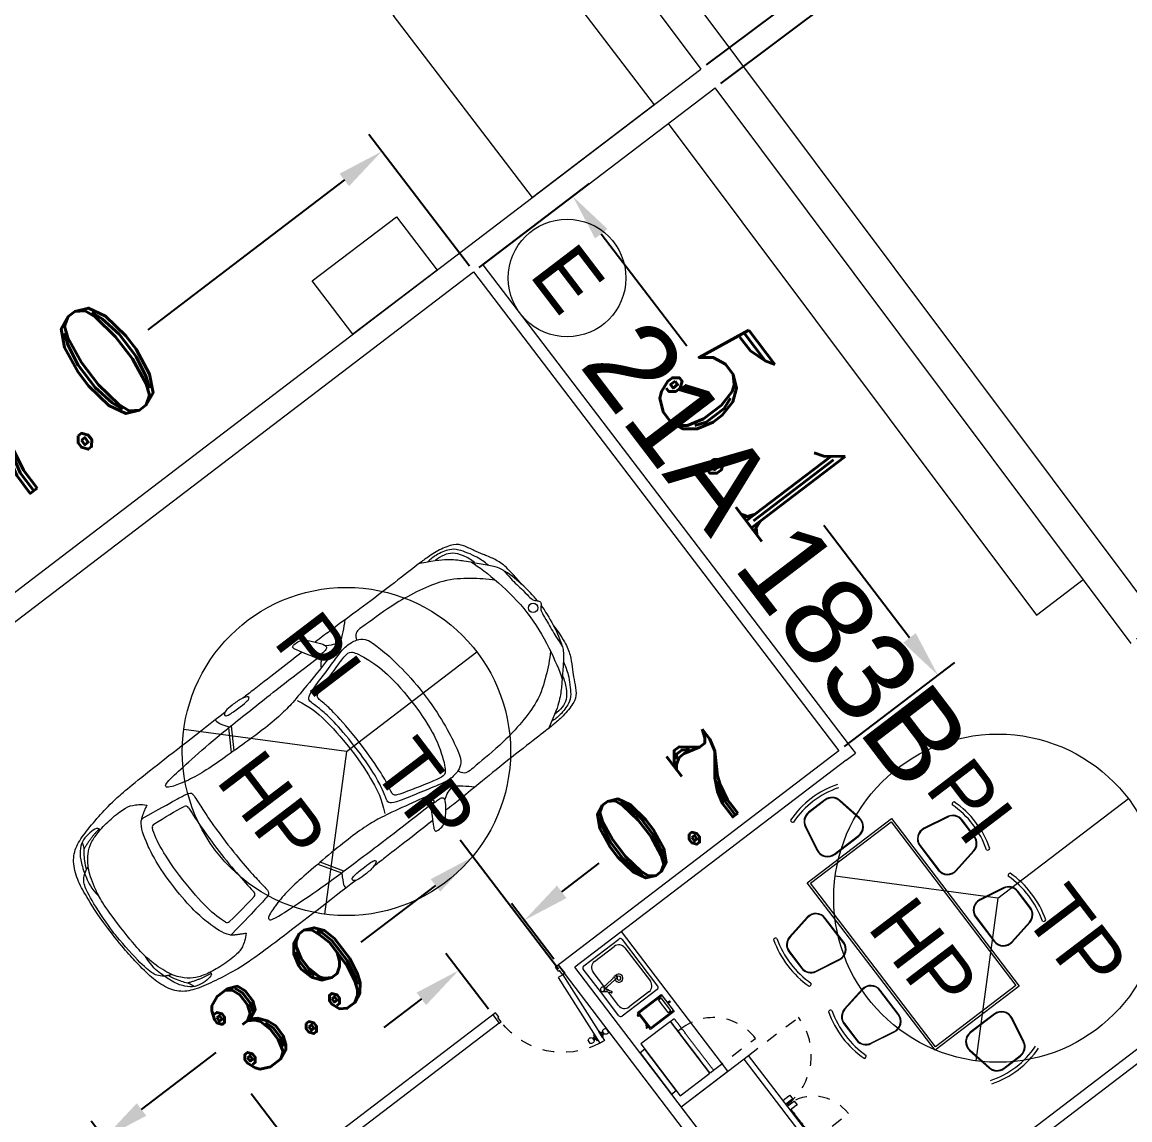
# Model space of a CAD drawing. Header units: metres. Extents: x 1384 to 1901, y 1501 to 2216.
# Drawn here: x 1463.06 to 1472.47, y 2132.28 to 2141.61 of the extents above; entities that cross this region are included whole.
import ezdxf

# ---------------------------------------------------------------- set-up
doc = ezdxf.new("R2010")
doc.units = ezdxf.units.M
doc.header["$LTSCALE"] = 0.05
doc.header["$PDMODE"] = 3
for name, pattern in [('ACAD_ISO03W100', [30, 12, -18]), ('CONTINUA', [0]), ('DASHED2', [0.375, 0.25, -0.125])]:
    doc.linetypes.add(name, pattern=pattern)
for name, color, linetype, lineweight in [('Circulo', 250, 'Continuous', 15), ('Cotas Nave 2', 250, 'CONTINUA', 15), ('Desmontadora', 191, 'CONTINUA', 15), ('Equilibrador', 161, 'CONTINUA', 15), ('Extintores', 1, 'CONTINUA', 15), ('mobiliario', 253, 'CONTINUA', 15), ('Nave', 5, 'Continuous', 15), ('Pared Fuego', 81, 'CONTINUA', 15), ('Pared Nave', 5, 'CONTINUA', 15), ('Puertas', 4, 'CONTINUA', 15), ('Tabiques', 241, 'CONTINUA', 15), ('TextoDCE', 250, 'Continuous', 15)]:
    doc.layers.add(name, color=color, linetype=linetype, lineweight=lineweight)
doc.layers.add('CochesN', color=7, linetype='CONTINUA', lineweight=15, true_color=0xc3ddd0)
doc.styles.add('ROMANT', font='ROMANT', dxfattribs={"width": 0.85})
doc.styles.get("Standard").update_dxf_attribs({"font": 'arial.ttf'})
doc.dimstyles.new('1-50-GENERAL', dxfattribs={"dimtxt": 0.38, "dimasz": 0.4, "dimexe": 0.18, "dimexo": 0.06, "dimgap": 0.09, "dimtad": 0, "dimdec": 1, "dimzin": 0, "dimdsep": 46, "dimtxsty": 'ROMANT', "dimcen": 0.09, "dimadec": 0, "dimazin": 0, "dimtfac": 1, "dimtdec": 1, "dimtix": 1, "dimtofl": 0, "dimtmove": 0, "dimatfit": 3, "dimfxl": 0, "dimtolj": 1, "dimtzin": 0, "dimarcsym": 0})

# ---------------------------------------------------------------- blocks, each defined once
blk = doc.blocks.new('vh10-3')
for points in [[(6.531, 5.087), (6.6436, 5.2699)], [(6.669, 5.2704), (6.5555, 5.086)], [(6.531, 3.8794), (6.6436, 3.6965)], [(6.669, 3.696), (6.5555, 3.8805)]]:
    blk.add_lwpolyline(points)
blk.add_circle((9.3302, 4.4832), 0.0405)
for centre, radius, start, end in [((5.5785, 5.0899), 0.02, 81.30787, 140.37829), ((5.6281, 4.9825), 0.0289, 84.00788, 156.31137), ((5.9233, 4.9428), 0.0289, 353.27075, 80.11591), ((5.9233, 4.0237), 0.0289, 279.88409, 6.72925), ((5.6281, 3.9839), 0.0289, 203.68863, 275.99212), ((5.5785, 3.8765), 0.02, 219.62171, 278.69213)]:
    blk.add_arc(centre, radius, start, end)
for points, degree in [([(6.9362, 5.378), (6.9441, 5.3712), (6.9352, 5.3619), (6.9191, 5.3527), (6.8374, 5.3489), (6.7051, 5.3547), (6.6812, 5.3646), (6.6798, 5.3814), (6.7021, 5.4022), (6.7804, 5.4063), (6.8877, 5.4022), (6.9283, 5.3847), (6.9362, 5.378)], 3), ([(7.5912, 5.2993), (7.5984, 5.2902), (7.6108, 5.2847), (7.6642, 5.2827), (7.7028, 5.284), (7.7311, 5.2975), (7.7279, 5.331), (7.6591, 5.4204), (7.6083, 5.4706), (7.5626, 5.4911), (7.5056, 5.4877), (7.4974, 5.4816), (7.496, 5.4638), (7.5138, 5.4323), (7.5678, 5.3394), (7.5841, 5.3085), (7.5912, 5.2993)], 3), ([(6.6484, 5.27), (6.5917, 5.3577), (6.5847, 5.3763), (6.5992, 5.3957)], 3), ([(7.8381, 5.262), (7.8969, 5.2921), (7.9458, 5.339), (7.9978, 5.39)], 3), ([(8.7993, 5.3808), (8.9301, 5.3116), (9.0251, 5.2513), (9.1192, 5.1546), (9.1533, 5.1167), (9.266, 4.993), (9.3129, 4.9284), (9.3294, 4.8938), (9.3298, 4.8115), (9.3543, 4.641), (9.3631, 4.5621), (9.3728, 4.5287), (9.3969, 4.511), (9.4091, 4.4946), (9.4095, 4.4832)], 3), ([(4.8638, 4.4832), (4.8638, 4.7345), (4.8912, 4.8786), (4.9465, 5.0558), (5.0304, 5.1626), (5.1064, 5.2168), (5.2054, 5.2481), (5.343, 5.2726), (5.516, 5.2731), (5.5806, 5.2564), (5.6462, 5.2147), (5.6837, 5.1762)], 3), ([(5.2337, 5.2518), (5.2409, 5.2738), (5.2126, 5.2893), (5.1322, 5.2893), (5.0531, 5.2732), (4.9888, 5.2205), (4.9354, 5.1368), (4.8903, 4.9992), (4.8691, 4.9123), (4.8803, 4.8081)], 3), ([(5.0501, 5.2644), (5.0416, 5.2244), (5.0027, 5.1861), (4.9576, 5.1099), (4.9326, 5.0543)], 3), ([(5.2354, 5.2653), (5.1301, 5.2514), (5.024, 5.207)], 2), ([(7.6457, 5.2836), (7.6499, 5.2646), (7.6324, 5.2471), (7.6109, 5.23), (7.5911, 5.2085), (7.5806, 5.1897)], 3), ([(5.6837, 5.1762), (5.5978, 5.1314), (5.5714, 5.1086)], 2), ([(7.3966, 4.4832), (7.3966, 4.7164), (7.3567, 4.9452), (7.3277, 5.0154), (7.3301, 5.0529), (7.3918, 5.0832), (7.6169, 5.1437), (7.7707, 5.1873), (7.8639, 5.2115), (7.9752, 5.1945), (8.0297, 5.1582), (8.0733, 5.0832), (8.1398, 4.7164), (8.1398, 4.4832)], 3), ([(7.4489, 4.4832), (7.4489, 4.6269), (7.4348, 4.8289), (7.4142, 4.944), (7.402, 4.9878), (7.4039, 5.0225), (7.4316, 5.0354), (7.4991, 5.0605), (7.6859, 5.1134), (7.8154, 5.1509), (7.8687, 5.1509), (7.9244, 5.0626), (8.0176, 4.7854), (8.0176, 4.4832)], 3), ([(4.7895, 4.4832), (4.7895, 4.5279), (4.8016, 4.7897), (4.8368, 4.9645), (4.8613, 5.0042), (4.904, 5.0388)], 3), ([(4.904, 5.0388), (4.9364, 5.0583), (4.9629, 5.0663)], 2), ([(7.2481, 5.0963), (7.3079, 4.9754), (7.333, 4.8326), (7.3542, 4.6293), (7.3542, 4.4832)], 3), ([(9.1532, 5.117), (9.2026, 4.977), (9.2638, 4.7185), (9.2638, 4.4832)], 3), ([(5.5353, 4.4832), (5.5353, 4.7322), (5.5593, 4.8975), (5.6017, 4.9941)], 3), ([(5.6311, 5.0112), (5.7445, 4.9993), (5.8435, 4.986), (5.9282, 4.9712)], 3), ([(5.9519, 4.9394), (5.9429, 4.8627), (5.9285, 4.657), (5.9285, 4.4832)], 3), ([(9.398, 4.5077), (9.3926, 4.623), (9.3689, 4.7893), (9.3246, 4.8971)], 3), ([(4.904, 3.9277), (4.8613, 3.9623), (4.8368, 4.0019), (4.8016, 4.1767), (4.7895, 4.4386), (4.7895, 4.4832)], 3), ([(5.6837, 3.7903), (5.6462, 3.7517), (5.5806, 3.71), (5.516, 3.6934), (5.343, 3.6939), (5.2054, 3.7184), (5.1064, 3.7496), (5.0304, 3.8038), (4.9465, 3.9106), (4.8912, 4.0878), (4.8638, 4.2319), (4.8638, 4.4832)], 3), ([(5.6017, 3.9723), (5.5593, 4.0689), (5.5353, 4.2342), (5.5353, 4.4832)], 3), ([(5.9285, 4.4832), (5.9285, 4.3095), (5.9429, 4.1038), (5.9519, 4.027)], 3), ([(7.3542, 4.4832), (7.3542, 4.3371), (7.333, 4.1338), (7.3079, 3.991), (7.2481, 3.8701)], 3), ([(8.1398, 4.4832), (8.1398, 4.25), (8.0733, 3.8833), (8.0297, 3.8082), (7.9752, 3.7719), (7.8639, 3.755), (7.7707, 3.7792), (7.6169, 3.8228), (7.3918, 3.8833), (7.3301, 3.9135), (7.3277, 3.9511), (7.3567, 4.0213), (7.3966, 4.25), (7.3966, 4.4832)], 3), ([(8.0176, 4.4832), (8.0176, 4.181), (7.9244, 3.9039), (7.8687, 3.8155), (7.8154, 3.8155), (7.6859, 3.853), (7.4991, 3.906), (7.4316, 3.9311), (7.4039, 3.9439), (7.402, 3.9787), (7.4142, 4.0224), (7.4348, 4.1375), (7.4489, 4.3395), (7.4489, 4.4832)], 3), ([(9.4095, 4.4832), (9.4091, 4.4719), (9.3969, 4.4554), (9.3728, 4.4377), (9.3631, 4.4044), (9.3543, 4.3254), (9.3298, 4.1549), (9.3294, 4.0726), (9.3129, 4.038), (9.266, 3.9735), (9.1533, 3.8497), (9.1192, 3.8118), (9.0251, 3.7152), (8.9301, 3.6548), (8.7993, 3.5856)], 3), ([(9.2638, 4.4832), (9.2638, 4.248), (9.2026, 3.9895), (9.1532, 3.8494)], 3), ([(9.398, 4.4587), (9.3926, 4.3434), (9.3689, 4.1772), (9.3246, 4.0693)], 3), ([(5.2337, 3.7146), (5.2409, 3.6926), (5.2126, 3.6772), (5.1322, 3.6772), (5.0531, 3.6932), (4.9888, 3.746), (4.9354, 3.8296), (4.8903, 3.9673), (4.8691, 4.0541), (4.8803, 4.1583)], 3), ([(5.9282, 3.9952), (5.8435, 3.9805), (5.7445, 3.9671), (5.6311, 3.9552)], 3), ([(4.9629, 3.9002), (4.9364, 3.9082), (4.904, 3.9277)], 2), ([(5.0501, 3.7021), (5.0416, 3.742), (5.0027, 3.7803), (4.9576, 3.8566), (4.9326, 3.9121)], 3), ([(5.5714, 3.8578), (5.5978, 3.8351), (5.6837, 3.7903)], 2), ([(5.2354, 3.7012), (5.1301, 3.715), (5.024, 3.7595)], 2), ([(7.6457, 3.6829), (7.6499, 3.7019), (7.6324, 3.7193), (7.6109, 3.7364), (7.5911, 3.7579), (7.5806, 3.7767)], 3), ([(7.8381, 3.7044), (7.8969, 3.6744), (7.9458, 3.6274), (7.9978, 3.5764)], 3), ([(6.6484, 3.6964), (6.5917, 3.6088), (6.5847, 3.5901), (6.5992, 3.5707)], 3), ([(6.9362, 3.5885), (6.9441, 3.5952), (6.9352, 3.6046), (6.9191, 3.6138), (6.8374, 3.6175), (6.7051, 3.6117), (6.6812, 3.6018), (6.6798, 3.5851), (6.7021, 3.5642), (6.7804, 3.5601), (6.8877, 3.5642), (6.9283, 3.5818), (6.9362, 3.5885)], 3), ([(7.5912, 3.6671), (7.5984, 3.6762), (7.6108, 3.6818), (7.6642, 3.6837), (7.7028, 3.6824), (7.7311, 3.6689), (7.7279, 3.6355), (7.6591, 3.5461), (7.6083, 3.4959), (7.5626, 3.4753), (7.5056, 3.4787), (7.4974, 3.4849), (7.496, 3.5027), (7.5138, 3.5341), (7.5678, 3.6271), (7.5841, 3.658), (7.5912, 3.6671)], 3)]:
    blk.add_open_spline(points, degree=degree)
for points, knots in [([(4.7724, 4.4832), (4.7724, 4.6656), (4.7956, 4.8702), (4.8136, 5.0149), (4.8747, 5.1725), (4.9705, 5.2651), (5.1114, 5.3121), (5.2999, 5.3533), (5.4774, 5.3822), (5.7239, 5.3945), (6.4165, 5.3956), (6.7001, 5.3957)], [18.735534, 18.735534, 18.735534, 18.735534, 19.587149, 20.438764, 21.290379, 22.141994, 22.99361, 23.845225, 24.69684, 25.548455, 26.165326, 26.165326, 26.165326, 26.165326]), ([(7.7267, 5.3192), (7.765, 5.2905), (7.8072, 5.2795), (7.8461, 5.2648), (7.8321, 5.2572), (7.757, 5.2348), (7.5342, 5.177), (7.2501, 5.1124), (7.1244, 5.0888), (6.9511, 5.076), (6.7247, 5.0785), (6.441, 5.0908), (6.2422, 5.1011), (6.0692, 5.13), (5.9367, 5.1725), (5.9051, 5.1943), (5.9122, 5.2162), (5.9624, 5.2297), (6.1779, 5.249), (6.4989, 5.2689), (6.9167, 5.274), (7.2668, 5.2785), (7.6468, 5.2739)], [0, 0, 0, 0, 0.640801, 1.281602, 1.922403, 2.563203, 3.204004, 3.844805, 4.485606, 5.126407, 5.767208, 6.408009, 7.04881, 7.68961, 8.330411, 8.971212, 9.612013, 10.252814, 10.893615, 11.534416, 12.175216, 12.797218, 12.797218, 12.797218, 12.797218]), ([(7.5353, 5.3953), (7.3898, 5.3957), (7.1815, 5.3957), (6.9347, 5.3957), (6.8932, 5.3957)], [10.6007845, 10.6007845, 10.6007845, 10.6007845, 11.0709972, 11.163998, 11.163998, 11.163998, 11.163998]), ([(9.3759, 4.7053), (9.3723, 4.8146), (9.3609, 4.9252), (9.3242, 5.021), (9.2693, 5.1105), (9.2326, 5.1767), (9.1874, 5.2734), (9.1355, 5.3308), (9.0022, 5.3704), (8.8646, 5.3797), (8.7993, 5.3808), (8.5451, 5.3808), (8.1678, 5.3818), (7.9893, 5.3923), (7.7355, 5.3944), (7.6779, 5.3948)], [0, 0, 0, 0, 0.851615, 1.70323, 2.554846, 3.406461, 4.258076, 5.109691, 5.961306, 6.812921, 7.664537, 8.516152, 9.367767, 10.219382, 10.435603, 10.435603, 10.435603, 10.435603]), ([(9.2508, 5.0078), (9.2424, 5.0466), (9.2225, 5.12), (9.1353, 5.269), (9.0747, 5.32), (8.9518, 5.3529), (8.8914, 5.3512), (8.8606, 5.3479)], [0, 0, 0, 0, 0.624807, 1.361869, 1.875216, 2.502924, 3.054732, 3.054732, 3.054732, 3.054732]), ([(9.1714, 5.0969), (9.1642, 5.1333), (9.1374, 5.2021), (9.077, 5.2803), (9.0062, 5.3104), (8.9475, 5.3175), (8.9187, 5.3153)], [0, 0, 0, 0, 0.604327, 1.163219, 1.657111, 2.190481, 2.190481, 2.190481, 2.190481]), ([(9.2202, 4.8696), (9.1707, 4.9204), (9.0571, 5.0148), (8.8638, 5.1597), (8.4325, 5.2447), (8.1372, 5.2452), (7.9954, 5.2586), (7.9736, 5.2098), (7.9662, 5.1911)], [0, 0, 0, 0, 0.835236, 1.721034, 2.921428, 3.928485, 4.555062, 4.999927, 4.999927, 4.999927, 4.999927]), ([(5.4363, 4.4832), (5.4363, 4.7094), (5.4801, 4.922), (5.5212, 5.0521), (5.5631, 5.1027)], [5.556552, 5.556552, 5.556552, 5.556552, 6.635134, 7.654502, 7.654502, 7.654502, 7.654502]), ([(5.5815, 5.1097), (5.9053, 5.0602), (6.0315, 5.0426), (6.0549, 5.0192), (6.049, 4.9525), (6.0236, 4.6976), (6.0236, 4.4832)], [-3.392634, -3.392634, -3.392634, -3.392634, -2.551704, -1.701416, -0.851128, -0.000839, -0.000839, -0.000839, -0.000839]), ([(6.7001, 3.5708), (6.4165, 3.5709), (5.7239, 3.572), (5.4774, 3.5842), (5.2999, 3.6132), (5.1114, 3.6543), (4.9705, 3.7013), (4.8747, 3.7939), (4.8136, 3.9515), (4.7956, 4.0963), (4.7724, 4.3008), (4.7724, 4.4832)], [11.305741, 11.305741, 11.305741, 11.305741, 11.922612, 12.774228, 13.625843, 14.477458, 15.329073, 16.180688, 17.032304, 17.883919, 18.735534, 18.735534, 18.735534, 18.735534]), ([(5.5631, 3.8638), (5.5212, 3.9143), (5.4801, 4.0444), (5.4363, 4.2571), (5.4363, 4.4832)], [3.458602, 3.458602, 3.458602, 3.458602, 4.477971, 5.556552, 5.556552, 5.556552, 5.556552]), ([(6.0236, 4.4832), (6.0236, 4.2688), (6.049, 4.0139), (6.0549, 3.9473), (6.0315, 3.9238), (5.9053, 3.9063), (5.5815, 3.8568)], [-0.000839, -0.000839, -0.000839, -0.000839, 0.849449, 1.699737, 2.550025, 3.390956, 3.390956, 3.390956, 3.390956]), ([(9.3759, 4.2611), (9.3723, 4.1518), (9.3609, 4.0413), (9.3242, 3.9455), (9.2693, 3.856), (9.2326, 3.7897), (9.1874, 3.6931), (9.1355, 3.6357), (9.0022, 3.596), (8.8646, 3.5867), (8.7993, 3.5856), (8.5451, 3.5856), (8.1678, 3.5846), (7.9893, 3.5742), (7.7355, 3.572), (7.6779, 3.5717)], [0, 0, 0, 0, 0.851615, 1.70323, 2.554846, 3.406461, 4.258076, 5.109691, 5.961306, 6.812921, 7.664537, 8.516152, 9.367767, 10.219382, 10.435603, 10.435603, 10.435603, 10.435603]), ([(9.2202, 4.0968), (9.1707, 4.0461), (9.0571, 3.9516), (8.8638, 3.8068), (8.4325, 3.7217), (8.1372, 3.7213), (7.9954, 3.7078), (7.9736, 3.7566), (7.9662, 3.7753)], [0, 0, 0, 0, 0.835236, 1.721034, 2.921428, 3.928485, 4.555062, 4.999927, 4.999927, 4.999927, 4.999927]), ([(7.7267, 3.6472), (7.765, 3.6759), (7.8072, 3.6869), (7.8461, 3.7017), (7.8321, 3.7093), (7.757, 3.7317), (7.5342, 3.7895), (7.2501, 3.854), (7.1244, 3.8777), (6.9511, 3.8905), (6.7247, 3.8879), (6.441, 3.8757), (6.2422, 3.8654), (6.0692, 3.8364), (5.9367, 3.794), (5.9051, 3.7721), (5.9122, 3.7503), (5.9624, 3.7367), (6.1779, 3.7174), (6.4989, 3.6975), (6.9167, 3.6924), (7.2668, 3.688), (7.6468, 3.6926)], [0, 0, 0, 0, 0.640801, 1.281602, 1.922403, 2.563203, 3.204004, 3.844805, 4.485606, 5.126407, 5.767208, 6.408009, 7.04881, 7.68961, 8.330411, 8.971212, 9.612013, 10.252814, 10.893615, 11.534416, 12.175216, 12.797218, 12.797218, 12.797218, 12.797218]), ([(9.2508, 3.9586), (9.2424, 3.9199), (9.2225, 3.8464), (9.1353, 3.6974), (9.0747, 3.6464), (8.9518, 3.6135), (8.8914, 3.6152), (8.8606, 3.6185)], [0, 0, 0, 0, 0.624807, 1.361869, 1.875216, 2.502924, 3.054732, 3.054732, 3.054732, 3.054732]), ([(9.1714, 3.8696), (9.1642, 3.8332), (9.1374, 3.7644), (9.077, 3.6861), (9.0062, 3.6561), (8.9475, 3.649), (8.9187, 3.6511)], [0, 0, 0, 0, 0.604327, 1.163219, 1.657111, 2.190481, 2.190481, 2.190481, 2.190481]), ([(7.5353, 3.5711), (7.3898, 3.5707), (7.1815, 3.5707), (6.9347, 3.5707), (6.8932, 3.5707)], [10.6007845, 10.6007845, 10.6007845, 10.6007845, 11.0709972, 11.163998, 11.163998, 11.163998, 11.163998])]:
    blk.add_open_spline(points, degree=3, knots=knots)
blk = doc.blocks.new('A$C3628088D')
at = {"layer": 'Puertas'}
for p, q in [((35, 820), (35, 900)), ((35, 900), (75, 900)), ((75, 900), (75, 820)), ((75, 820), (35, 820)), ((75, 820), (35, 820)), ((35, 820), (35, 180)), ((45, 820), (45, 180)), ((65, 820), (45, 820)), ((65, 180), (65, 820)), ((75, 180), (75, 820)), ((35, 180), (35, 100)), ((75, 180), (35, 180)), ((35, 180), (75, 180)), ((45, 180), (65, 180)), ((75, 100), (75, 180)), ((35, 100), (0, 100)), ((0, 100), (0, 0)), ((35, 60), (35, 100)), ((35, 100), (75, 100)), ((50, 60), (35, 60)), ((50, 50), (50, 60)), ((50, 0), (50, 50)), ((0, 0), (50, 0))]:
    blk.add_line(p, q, dxfattribs=at)
for points in [[(1725, 900), (1725, 820), (1765, 820), (1765, 900)], [(1725, 180), (1725, 820), (1765, 820), (1765, 180)], [(1735, 180), (1735, 820), (1755, 820), (1755, 180)], [(1725, 100), (1725, 180), (1765, 180), (1765, 100)], [(1765, 100), (1800, 100), (1800, 0), (1750, 0), (1750, 50), (1750, 60), (1765, 60)]]:
    blk.add_lwpolyline(points, close=True, dxfattribs=at)
blk.add_arc((1756.5, 42.1), 858.5, 92.1038, 176.1334, dxfattribs=at)
blk.add_ellipse((70, 105), major_axis=(-772.1, 325.5), ratio=0.94084, start_param=-2.726592, end_param=-1.199193, dxfattribs=at)
blk = doc.blocks.new('puerta 0.70')
at = {"layer": 'Puertas'}
for p, q in [((968.1984, -108.3529), (968.1962, -108.3692)), ((968.2032, -108.3524), (968.1984, -108.3529)), ((968.1984, -108.3529), (968.2036, -108.4125)), ((968.2456, -108.3201), (968.2007, -108.324)), ((968.2007, -108.324), (968.2456, -108.3201)), ((968.2582, -108.9815), (968.2007, -108.324)), ((968.2032, -108.3524), (968.2084, -108.4121)), ((968.3031, -108.9776), (968.2456, -108.3201)), ((968.248, -108.3485), (968.2528, -108.3481)), ((968.248, -108.3485), (968.2533, -108.4082)), ((968.2528, -108.3481), (968.2578, -108.3638)), ((968.2528, -108.3481), (968.2581, -108.4078)), ((968.1347, -108.373), (968.1374, -108.4038)), ((968.1829, -108.3731), (968.1767, -108.3737)), ((968.1767, -108.3737), (968.1786, -108.3958)), ((968.1848, -108.3953), (968.1786, -108.3958)), ((968.1941, -108.3712), (968.1828, -108.3722)), ((968.1828, -108.3722), (968.1849, -108.3962)), ((968.1962, -108.3952), (968.1849, -108.3962)), ((968.1962, -108.3692), (968.1941, -108.3712)), ((968.1941, -108.3712), (968.1962, -108.3952)), ((968.1962, -108.3692), (968.1986, -108.3968)), ((968.1986, -108.3968), (968.1962, -108.3952)), ((968.2036, -108.4125), (968.1986, -108.3968)), ((968.2084, -108.4121), (968.2036, -108.4125)), ((968.2533, -108.4082), (968.2581, -108.4078)), ((968.2578, -108.3638), (968.2603, -108.3915)), ((968.2578, -108.3638), (968.2602, -108.3654)), ((968.2581, -108.4078), (968.2603, -108.3915)), ((968.2602, -108.3654), (968.2716, -108.3645)), ((968.2602, -108.3654), (968.2623, -108.3894)), ((968.2603, -108.3915), (968.2623, -108.3894)), ((968.2623, -108.3894), (968.2737, -108.3884)), ((968.2716, -108.3645), (968.2737, -108.3884)), ((968.2716, -108.3654), (968.2779, -108.3648)), ((968.2736, -108.3875), (968.2798, -108.387)), ((968.2779, -108.3648), (968.2798, -108.387)), ((968.319, -108.3569), (968.3217, -108.3877)), ((967.6231, -109.0676), (967.6231, -108.9776)), ((967.6231, -108.9776), (967.6431, -108.9776)), ((967.6431, -108.9776), (967.6431, -109.0226)), ((968.3031, -108.9776), (968.2582, -108.9815)), ((968.3031, -108.9776), (968.3031, -109.0226)), ((968.3231, -108.9776), (968.3031, -108.9776)), ((968.3231, -109.0676), (968.3231, -108.9776)), ((967.6531, -109.0676), (967.6231, -109.0676)), ((967.6531, -109.0226), (967.6431, -109.0226)), ((967.6531, -109.0226), (967.6531, -109.0676)), ((968.2931, -109.0226), (968.2931, -109.0676)), ((968.2931, -109.0226), (968.3031, -109.0226)), ((968.2931, -109.0676), (968.3231, -109.0676))]:
    blk.add_line(p, q, dxfattribs=at)
at = {"layer": 'Puertas', "linetype": 'DASHED2'}
blk.add_arc((968.3031, -108.9776), 0.66, 98.90956, 180, dxfattribs=at)
at = {"layer": 'Puertas'}
for centre, start, end in [((968.301, -108.374), 43.46656, 158.44485), ((968.1555, -108.3867), 31.55515, 146.53344), ((968.1555, -108.3867), 223.46656, 338.44485), ((968.301, -108.374), 211.55515, 326.53344)]:
    blk.add_arc(centre, 0.0249, start, end, dxfattribs=at)
blk = doc.blocks.new('cl34-a')
at = {"linetype": 'ACAD_ISO03W100', "ltscale": 0.004}
blk.add_line((0.3743, 0.6582), (0.3743, 0.21), dxfattribs=at)
for points in [[(0.4305, 1.0138), (0.8705, 1.0138), (0.8705, 1.0646), (0.4305, 1.0646)], [(0.9267, 0.6963), (0.9267, 1.0138), (0.3743, 1.0138), (0.3743, 0.6963)]]:
    blk.add_lwpolyline(points, close=True)
blk.add_arc((0.3743, 0.6582), 0.4482, 270, 0.00098, dxfattribs=at)
for points, knots in [([(0.3743, 0.6582), (0.3743, 0.6772), (0.3743, 0.6963), (0.5984, 0.6963), (0.8225, 0.6963), (0.8225, 0.6772), (0.8225, 0.6582), (0.5984, 0.6582), (0.3743, 0.6582)], [0, 0, 0, 0.166667, 0.166667, 1.637215, 1.637215, 1.803882, 1.803882, 3.274431, 3.274431, 3.274431]), ([(0.8225, 0.6582), (0.8746, 0.6582), (0.9267, 0.6582), (0.9267, 0.6772), (0.9267, 0.6963), (0.8746, 0.6963), (0.8225, 0.6963), (0.8225, 0.6772), (0.8225, 0.6582)], [0, 0, 0, 0.3419512, 0.3419512, 0.4877845, 0.4877845, 0.8297357, 0.8297357, 0.9755691, 0.9755691, 0.9755691])]:
    blk.add_open_spline(points, degree=2, knots=knots)
blk = doc.blocks.new('cl37-14')
for p, q in [((-0.0618, 0.2893), (-0.0618, 0.2807)), ((-0.053, 0.2807), (-0.053, 0.2893)), ((-0.053, 0.2845), (-0.0362, 0.2845)), ((0.0612, 0.2908), (0.0612, 0.2769)), ((0.0654, 0.2828), (0.0654, 0.2769)), ((0.0654, 0.2828), (0.0729, 0.2828)), ((0.067, 0.2938), (0.0676, 0.2828)), ((0.0713, 0.2938), (0.0707, 0.2828)), ((0.0729, 0.2828), (0.0729, 0.2769)), ((0.077, 0.2769), (0.077, 0.2908)), ((-0.09, 0.2769), (0.0904, 0.2769)), ((-0.09, 0.0248), (-0.09, 0.2769)), ((-0.0653, 0.2807), (-0.0496, 0.2807)), ((-0.0653, 0.2807), (-0.0653, 0.2769)), ((-0.0496, 0.2807), (-0.0496, 0.2769)), ((0.0904, 0.2769), (0.0904, 0.0248)), ((0.0904, 0.0248), (-0.09, 0.0248)), ((-0.0675, 0.0695), (-0.0675, 0.0417)), ((-0.0675, 0.0695), (0.0679, 0.0695)), ((-0.0675, 0.0417), (0.0679, 0.0417)), ((-0.0056, 0), (-0.0056, 0.0248)), ((-0.0056, 0), (0.0056, 0)), ((0.0056, 0.0248), (0.0056, 0)), ((0.0679, 0.0695), (0.0679, 0.0417))]:
    blk.add_line(p, q)
blk.add_lwpolyline([(-0.081, 0.0248), (-0.081, 0.2679), (0.0814, 0.2679), (0.0814, 0.0248)])
for centre, radius, start, end in [((-0.0574, 0.2928), 0.00564, 321.50771, 218.49226), ((-0.0362, 0.28), 0.00451, 316.32923, 90), ((0.0691, 0.294), 0.00213, 356.65043, 183.34902)]:
    blk.add_arc(centre, radius, start, end)
blk = doc.blocks.new('refrigerador 23 planta')
at = {"layer": 'mobiliario', "linetype": 'Continuous', "lineweight": 0}
for p, q in [((8.8232, 1.2223), (8.8232, 1.9423)), ((8.8232, 1.9423), (9.7312, 1.9423)), ((9.7312, 1.9423), (9.7312, 1.2223)), ((9.7312, 1.2736), (8.8232, 1.2736)), ((8.8232, 1.2223), (9.7312, 1.2223)), ((8.8336, 1.2153), (8.8336, 1.2223)), ((9.1458, 1.2153), (8.8336, 1.2153)), ((8.916, 1.2128), (8.916, 1.2153)), ((8.9283, 1.2128), (8.916, 1.2128)), ((8.9283, 1.2153), (8.9283, 1.2128)), ((8.9527, 1.2128), (8.9527, 1.2153)), ((8.9649, 1.2128), (8.9527, 1.2128)), ((8.9649, 1.2153), (8.9649, 1.2128)), ((8.9894, 1.2128), (8.9894, 1.2153)), ((9.0016, 1.2128), (8.9894, 1.2128)), ((9.0016, 1.2153), (9.0016, 1.2128)), ((9.0261, 1.2128), (9.0261, 1.2153)), ((9.0383, 1.2128), (9.0261, 1.2128)), ((9.0383, 1.2153), (9.0383, 1.2128)), ((9.0628, 1.2128), (9.0628, 1.2153)), ((9.075, 1.2128), (9.0628, 1.2128)), ((9.075, 1.2153), (9.075, 1.2128)), ((9.0994, 1.2128), (9.0994, 1.2153)), ((9.1117, 1.2128), (9.0994, 1.2128)), ((9.1117, 1.2153), (9.1117, 1.2128)), ((9.1458, 1.1595), (9.1458, 1.2223)), ((9.1458, 1.1573), (9.1458, 1.1595)), ((9.1461, 1.1519), (9.1458, 1.1573)), ((9.147, 1.1491), (9.1461, 1.1519)), ((9.1865, 1.1491), (9.147, 1.1491)), ((9.1874, 1.1519), (9.1865, 1.1491)), ((9.1877, 1.1573), (9.1874, 1.1519)), ((9.1877, 1.2223), (9.1877, 1.201)), ((9.1877, 1.201), (9.1877, 1.1938)), ((9.1877, 1.1938), (9.1877, 1.1573)), ((9.2082, 1.1621), (9.2082, 1.2223)), ((9.2082, 1.1595), (9.2082, 1.1621)), ((9.2082, 1.1573), (9.2082, 1.1595)), ((9.2085, 1.1519), (9.2082, 1.1573)), ((9.2094, 1.1491), (9.2085, 1.1519)), ((9.2489, 1.1491), (9.2094, 1.1491)), ((9.2498, 1.1519), (9.2489, 1.1491)), ((9.2501, 1.1573), (9.2498, 1.1519)), ((9.2501, 1.2223), (9.2501, 1.1573))]:
    blk.add_line(p, q, dxfattribs=at)
blk = doc.blocks.new('cl09-14')
at = {"lineweight": 5}
for p, q in [((-0.269, 0.02), (-0.269, 0.3945)), ((-0.249, 0.4145), (0.0095, 0.4145)), ((0.0095, 0.4145), (0.249, 0.4145)), ((0.269, 0.3945), (0.269, 0.02)), ((-0.2428, 0.0885), (-0.2428, 0.3005)), ((-0.1788, 0.3645), (-0.0361, 0.3645)), ((0.006, 0.3403), (0.0136, 0.2619)), ((0.034, 0.2639), (0.0265, 0.3414)), ((0.0274, 0.3645), (0.1788, 0.3645)), ((0.2428, 0.3005), (0.2428, 0.0885)), ((0.249, 0), (-0.249, 0)), ((0.1788, 0.0245), (-0.1788, 0.0245))]:
    blk.add_line(p, q, dxfattribs=at)
for centre, radius, start, end in [((-0.249, 0.3945), 0.02, 90, 180), ((-0.2092, 0.5518), 0.255, 307.29995, 323.44123), ((-0.0791, 0.4381), 0.0866, 305.66886, 327.17012), ((0.011, 0.3884), 0.0162, 164.00843, 277.23501), ((0.0117, 0.388), 0.02, 287.37848, 143.44123), ((0.126, 0.3513), 0.1, 162.19035, 185.67746), ((0.249, 0.3945), 0.02, 0, 90), ((-0.1788, 0.3005), 0.064, 90, 180), ((-0.0506, 0.3437), 0.00664, 127.29995, 303.51976), ((-0.0487, 0.3439), 0.00491, 158.92924, 241.9125), ((0.0939, 0.1256), 0.255, 107.37848, 123.51976), ((0.0292, 0.2858), 0.0866, 103.6496, 125.15085), ((-0.0935, 0.3304), 0.1, 5.6774, 19.04527), ((-0.0221, 0.3495), 0.0293, 4.17107, 27.91331), ((0.0517, 0.3563), 0.0293, 157.81042, 186.31744), ((0.1788, 0.3005), 0.064, 0, 90), ((0.0047, 0.2202), 0.0346, 74.3543, 12.13808), ((0.0047, 0.2202), 0.0168, 61.4601, 4.85789), ((0.0266, 0.2346), 0.0139, 171.17496, 20.1799), ((-0.0859, 0.252), 0.1, 351.17496, 5.6774), ((0.0267, 0.235), 0.00812, 213.71984, 15.80061), ((0.0262, 0.2395), 0.00759, 64.48838, 123.74119), ((0.1335, 0.2738), 0.1, 185.67746, 200.1799), ((-0.249, 0.02), 0.02, 180, 270), ((-0.1788, 0.0885), 0.064, 180, 270), ((0.1788, 0.0885), 0.064, 270, 0), ((0.249, 0.02), 0.02, 270, 0)]:
    blk.add_arc(centre, radius, start, end, dxfattribs=at)
blk = doc.blocks.new('*D242')
at = {"layer": 'Cotas Nave 2', "color": 0, "lineweight": -2, "transparency": 16777216}
for p, q in [((1463.6529, 2148.2195), (1468.0303, 2151.498)), ((1468.126, 2151.0699), (1469.8781, 2148.7306)), ((1472.8653, 2144.7419), (1471.0778, 2147.1286)), ((1468.8718, 2141.2512), (1473.2492, 2144.5297))]:
    blk.add_line(p, q, dxfattribs=at)
at = {"layer": 'Cotas Nave 2', "color": 0, "transparency": 16777216}
for points in [[(1468.1794, 2151.1099), (1468.0727, 2151.0299), (1467.8862, 2151.3901)], [(1472.9187, 2144.7819), (1472.812, 2144.702), (1473.1051, 2144.4218)]]:
    blk.add_solid(points, dxfattribs=at)
at = {"layer": 'Defpoints', "color": 0, "transparency": 16777216}
for p in [(1463.6049, 2148.1836), (1473.1051, 2144.4218), (1468.8238, 2141.2153)]:
    blk.add_point(p, dxfattribs=at)
at = {"layer": 'Cotas Nave 2', "color": 0, "transparency": 16777216, "insert": (1470.478, 2147.9296), "char_height": 1, "attachment_point": 5, "rotation": 306.8312, "style": 'ROMANT'}
blk.add_mtext('\\A1;8.7', dxfattribs=at)
blk = doc.blocks.new('*D244')
at = {"layer": 'Cotas Nave 2', "color": 0, "lineweight": -2, "transparency": 16777216}
for p, q in [((1468.9931, 2141.0922), (1473.421, 2144.4086)), ((1473.5167, 2143.9805), (1474.4247, 2142.7682)), ((1476.5742, 2139.8983), (1475.6245, 2141.1662)), ((1472.5301, 2136.3697), (1476.958, 2139.686))]:
    blk.add_line(p, q, dxfattribs=at)
at = {"layer": 'Cotas Nave 2', "color": 0, "transparency": 16777216}
for points in [[(1473.5701, 2144.0205), (1473.4633, 2143.9405), (1473.2769, 2144.3007)], [(1476.6275, 2139.9382), (1476.5208, 2139.8583), (1476.8139, 2139.5781)]]:
    blk.add_solid(points, dxfattribs=at)
at = {"layer": 'Defpoints', "color": 0, "transparency": 16777216}
for p in [(1468.945, 2141.0562), (1476.8139, 2139.5781), (1472.4821, 2136.3337)]:
    blk.add_point(p, dxfattribs=at)
at = {"layer": 'Cotas Nave 2', "color": 0, "transparency": 16777216, "insert": (1475.0246, 2141.9672), "char_height": 1, "attachment_point": 5, "rotation": 306.83202, "style": 'ROMANT'}
blk.add_mtext('\\A1;5.9', dxfattribs=at)
blk = doc.blocks.new('*D258')
at = {"layer": 'Cotas Nave 2', "color": 0, "lineweight": -2, "transparency": 16777216}
for p, q in [((1452.4409, 2163.6844), (1458.0727, 2167.9789)), ((1458.1721, 2167.5516), (1479.2994, 2139.8456)), ((1502.3652, 2109.5977), (1481.0039, 2137.6104)), ((1496.6209, 2104.7143), (1502.7508, 2109.3887))]:
    blk.add_line(p, q, dxfattribs=at)
at = {"layer": 'Cotas Nave 2', "color": 0, "transparency": 16777216}
for points in [[(1458.2251, 2167.5921), (1458.1191, 2167.5112), (1457.9295, 2167.8697)], [(1502.4182, 2109.6381), (1502.3122, 2109.5573), (1502.6077, 2109.2796)]]:
    blk.add_solid(points, dxfattribs=at)
at = {"layer": 'Defpoints', "color": 0, "transparency": 16777216}
for p in [(1457.9295, 2167.8697), (1452.3932, 2163.648), (1496.5732, 2104.678)]:
    blk.add_point(p, dxfattribs=at)
at = {"layer": 'Cotas Nave 2', "color": 0, "transparency": 16777216, "insert": (1480.1517, 2138.728), "char_height": 1, "attachment_point": 5, "rotation": 307.32752, "style": 'ROMANT'}
blk.add_mtext('\\A1;73.7', dxfattribs=at)
blk = doc.blocks.new('*D281')
at = {"layer": 'Cotas Nave 2', "color": 0, "lineweight": -2, "transparency": 16777216}
for p, q in [((1429.0052, 2146.2119), (1424.0845, 2142.5154)), ((1424.4687, 2142.3037), (1445.4929, 2114.3168)), ((1468.2237, 2084.0582), (1447.1813, 2112.0693)), ((1473.2407, 2087.3268), (1468.32, 2083.6303))]:
    blk.add_line(p, q, dxfattribs=at)
at = {"layer": 'Cotas Nave 2', "color": 0, "transparency": 16777216}
for points in [[(1424.522, 2142.3438), (1424.4154, 2142.2637), (1424.2284, 2142.6235)], [(1468.277, 2084.0982), (1468.1704, 2084.0182), (1468.4639, 2083.7384)]]:
    blk.add_solid(points, dxfattribs=at)
at = {"layer": 'Defpoints', "color": 0, "transparency": 16777216}
for p in [(1429.0532, 2146.248), (1473.2887, 2087.3628), (1468.4639, 2083.7384)]:
    blk.add_point(p, dxfattribs=at)
at = {"layer": 'Cotas Nave 2', "color": 0, "transparency": 16777216, "insert": (1446.3371, 2113.193), "char_height": 1, "attachment_point": 5, "rotation": 306.91447, "style": 'ROMANT'}
blk.add_mtext('\\A1;73.6', dxfattribs=at)
blk = doc.blocks.new('*D313')
at = {"layer": 'Cotas Nave 2', "color": 0, "lineweight": -2, "transparency": 16777216}
for p, q in [((1466.9406, 2139.5277), (1467.8783, 2140.2428)), ((1467.9777, 2139.8156), (1468.7052, 2138.8615)), ((1470.5972, 2136.3804), (1469.8697, 2137.3344)), ((1470.0452, 2135.4564), (1470.9829, 2136.1715))]:
    blk.add_line(p, q, dxfattribs=at)
at = {"layer": 'Cotas Nave 2', "color": 0, "transparency": 16777216}
for points in [[(1468.0307, 2139.856), (1467.9247, 2139.7751), (1467.7352, 2140.1336)], [(1470.6502, 2136.4208), (1470.5442, 2136.34), (1470.8398, 2136.0623)]]:
    blk.add_solid(points, dxfattribs=at)
at = {"layer": 'Defpoints', "color": 0, "transparency": 16777216}
for p in [(1466.8929, 2139.4913), (1470.8398, 2136.0623), (1469.9975, 2135.42)]:
    blk.add_point(p, dxfattribs=at)
at = {"layer": 'Cotas Nave 2', "color": 0, "transparency": 16777216, "insert": (1469.2875, 2138.098), "char_height": 1, "attachment_point": 5, "rotation": 307.32752, "style": 'ROMANT'}
blk.add_mtext('\\A1;5.1', dxfattribs=at)
blk = doc.blocks.new('*D314')
at = {"layer": 'Cotas Nave 2', "color": 0, "lineweight": -2, "transparency": 16777216}
for p, q in [((1466.8565, 2139.5391), (1466.0029, 2140.6585)), ((1465.794, 2140.2728), (1464.1246, 2138.9998)), ((1460.8638, 2136.5133), (1462.5331, 2137.7862)), ((1461.2902, 2135.2945), (1460.4366, 2136.4139))]:
    blk.add_line(p, q, dxfattribs=at)
at = {"layer": 'Cotas Nave 2', "color": 0, "transparency": 16777216}
for points in [[(1465.7535, 2140.3258), (1465.8344, 2140.2198), (1466.112, 2140.5153)], [(1460.8234, 2136.5663), (1460.9042, 2136.4603), (1460.5457, 2136.2707)]]:
    blk.add_solid(points, dxfattribs=at)
at = {"layer": 'Defpoints', "color": 0, "transparency": 16777216}
for p in [(1466.8929, 2139.4913), (1460.5457, 2136.2707), (1461.3266, 2135.2468)]:
    blk.add_point(p, dxfattribs=at)
at = {"layer": 'Cotas Nave 2', "color": 0, "transparency": 16777216, "insert": (1463.3289, 2138.393), "char_height": 1, "attachment_point": 5, "rotation": 37.32752, "style": 'ROMANT'}
blk.add_mtext('\\A1;7.0', dxfattribs=at)
blk = doc.blocks.new('*D315')
at = {"layer": 'Cotas Nave 2', "color": 0, "lineweight": -2, "transparency": 16777216}
for p, q in [((1461.6102, 2134.446), (1458.6218, 2132.1671)), ((1459.0074, 2131.9582), (1459.22, 2131.6795)), ((1463.8136, 2131.7215), (1460.7456, 2129.382)), ((1460.6462, 2129.8092), (1460.4336, 2130.0879))]:
    blk.add_line(p, q, dxfattribs=at)
at = {"layer": 'Cotas Nave 2', "color": 0, "transparency": 16777216}
for points in [[(1459.0604, 2131.9986), (1458.9544, 2131.9178), (1458.7649, 2132.2763)], [(1460.6992, 2129.8496), (1460.5932, 2129.7688), (1460.8887, 2129.4911)]]:
    blk.add_solid(points, dxfattribs=at)
at = {"layer": 'Defpoints', "color": 0, "transparency": 16777216}
for p in [(1461.6579, 2134.4824), (1463.8613, 2131.7579), (1460.8887, 2129.4911)]:
    blk.add_point(p, dxfattribs=at)
at = {"layer": 'Cotas Nave 2', "color": 0, "transparency": 16777216, "insert": (1459.8268, 2130.8837), "char_height": 1, "attachment_point": 5, "rotation": 307.32752, "style": 'ROMANT'}
blk.add_mtext('\\A1;3.5', dxfattribs=at)
blk = doc.blocks.new('*D316')
at = {"layer": 'Cotas Nave 2', "color": 0, "lineweight": -2, "transparency": 16777216}
for p, q in [((1467.6414, 2134.2219), (1467.9595, 2134.4645)), ((1467.5756, 2133.6486), (1467.2142, 2134.1225)), ((1467.0189, 2133.2241), (1466.6575, 2133.6981)), ((1466.4486, 2133.3124), (1466.1305, 2133.0698))]:
    blk.add_line(p, q, dxfattribs=at)
at = {"layer": 'Cotas Nave 2', "color": 0, "transparency": 16777216}
for points in [[(1467.601, 2134.2749), (1467.6818, 2134.1689), (1467.3233, 2133.9794)], [(1466.4082, 2133.3654), (1466.489, 2133.2594), (1466.7667, 2133.5549)]]:
    blk.add_solid(points, dxfattribs=at)
at = {"layer": 'Defpoints', "color": 0, "transparency": 16777216}
for p in [(1467.6119, 2133.6009), (1466.7667, 2133.5549), (1467.0553, 2133.1764)]:
    blk.add_point(p, dxfattribs=at)
at = {"layer": 'Cotas Nave 2', "color": 0, "transparency": 16777216, "insert": (1468.5742, 2134.9332), "char_height": 0.75, "attachment_point": 5, "rotation": 37.32752, "style": 'ROMANT'}
blk.add_mtext('\\A1;0.7', dxfattribs=at)
blk = doc.blocks.new('*D317')
at = {"layer": 'Cotas Nave 2', "color": 0, "lineweight": -2, "transparency": 16777216}
for p, q in [((1465.2455, 2132.1862), (1465.003, 2132.5043)), ((1464.564, 2131.1635), (1465.6312, 2131.9773)), ((1465.9342, 2129.3034), (1467.0319, 2130.1404)), ((1467.1314, 2129.7132), (1467.3739, 2129.3952))]:
    blk.add_line(p, q, dxfattribs=at)
at = {"layer": 'Cotas Nave 2', "color": 0, "transparency": 16777216}
for points in [[(1465.2986, 2132.2267), (1465.1925, 2132.1458), (1465.4881, 2131.8682)], [(1467.1844, 2129.7537), (1467.0783, 2129.6728), (1466.8888, 2130.0313)]]:
    blk.add_solid(points, dxfattribs=at)
at = {"layer": 'Defpoints', "color": 0, "transparency": 16777216}
for p in [(1464.5163, 2131.1271), (1466.8888, 2130.0313), (1465.8865, 2129.267)]:
    blk.add_point(p, dxfattribs=at)
at = {"layer": 'Cotas Nave 2', "color": 0, "transparency": 16777216, "insert": (1466.2261, 2130.9004), "char_height": 0.75, "attachment_point": 5, "rotation": 307.32752, "style": 'ROMANT'}
blk.add_mtext('\\A1;2.3', dxfattribs=at)
blk = doc.blocks.new('*D318')
at = {"layer": 'Cotas Nave 2', "color": 0, "lineweight": -2, "transparency": 16777216}
for p, q in [((1467.6142, 2133.5649), (1466.7774, 2134.6623)), ((1466.5685, 2134.2766), (1465.9341, 2133.7929)), ((1464.0703, 2132.3717), (1464.7047, 2132.8554)), ((1464.4799, 2131.1748), (1463.6431, 2132.2723))]:
    blk.add_line(p, q, dxfattribs=at)
at = {"layer": 'Cotas Nave 2', "color": 0, "transparency": 16777216}
for points in [[(1466.528, 2134.3297), (1466.6089, 2134.2236), (1466.8865, 2134.5192)], [(1464.0299, 2132.4247), (1464.1108, 2132.3187), (1463.7523, 2132.1291)]]:
    blk.add_solid(points, dxfattribs=at)
at = {"layer": 'Defpoints', "color": 0, "transparency": 16777216}
for p in [(1467.6506, 2133.5172), (1463.7523, 2132.1291), (1464.5163, 2131.1271)]:
    blk.add_point(p, dxfattribs=at)
at = {"layer": 'Cotas Nave 2', "color": 0, "transparency": 16777216, "insert": (1465.3194, 2133.3242), "char_height": 0.75, "attachment_point": 5, "rotation": 37.32752, "style": 'ROMANT'}
blk.add_mtext('\\A1;3.9', dxfattribs=at)

msp = doc.modelspace()

# ---------------------------------------------------------------- linework, layer by layer
at = {"layer": 'Circulo'}
for p, q in [((1465.8117, 2135.4148), (1466.9209, 2136.2606)), ((1465.8117, 2135.4148), (1464.4293, 2135.601)), ((1465.8117, 2135.4148), (1465.6255, 2134.0323)), ((1471.3483, 2134.1681), (1472.4575, 2135.014)), ((1471.3483, 2134.1681), (1469.9659, 2134.3544)), ((1471.3483, 2134.1681), (1471.1621, 2132.7857))]:
    msp.add_line(p, q, dxfattribs=at)
for centre in [(1465.8117, 2135.4148), (1471.3483, 2134.1681)]:
    msp.add_circle(centre, 1.3949, dxfattribs=at)
at = {"layer": 'Desmontadora'}
msp.add_lwpolyline([(1466.21, 2141.6744), (1467.2437, 2142.4627), (1468.4262, 2140.9121), (1467.3924, 2140.1238)], close=True, dxfattribs=at)
at = {"layer": 'Equilibrador'}
msp.add_lwpolyline([(1466.2371, 2139.9596), (1466.5827, 2139.5063), (1465.867, 2138.9606), (1465.5214, 2139.4138)], close=True, dxfattribs=at)
at = {"layer": 'Extintores'}
msp.add_circle((1467.6873, 2139.439), 0.5, dxfattribs=at)
msp.add_circle((1467.6873, 2139.439), 0.5, dxfattribs=at)
at = {"layer": 'mobiliario'}
for p, q in [((1468.5468, 2140.7525), (1471.6765, 2136.5746)), ((1471.6765, 2136.5746), (1472.0741, 2136.8778)), ((1469.0544, 2132.6988), (1468.1497, 2133.8852)), ((1468.6568, 2132.3956), (1469.0544, 2132.6988))]:
    msp.add_line(p, q, dxfattribs=at)
at = {"layer": 'mobiliario', "linetype": 'ACAD_ISO03W100', "ltscale": 0.004}
for p, q in [((1469.2293, 2132.8322), (1469.6535, 2133.1556)), ((1469.7799, 2132.1102), (1470.0778, 2132.3373))]:
    msp.add_line(p, q, dxfattribs=at)
at = {"layer": 'mobiliario'}
for points in [[(1469.9612, 2134.5394), (1470.1666, 2134.6961, 0.470481), (1470.1728, 2134.85), (1470.006, 2134.9996, 0.3601), (1469.8786, 2135.0046), (1469.7399, 2134.8988, 0.3601), (1469.711, 2134.7746), (1469.8111, 2134.5743, 0.470481)], [(1469.9582, 2134.5434), (1470.1636, 2134.7, 0.470481), (1470.1694, 2134.8463), (1470.0027, 2134.9958, 0.3601), (1469.8817, 2135.0007), (1469.7429, 2134.8949, 0.3601), (1469.7155, 2134.7769), (1469.8156, 2134.5765, 0.470481)], [(1470.6845, 2134.612), (1470.8411, 2134.4066, 0.470481), (1470.9951, 2134.4005), (1471.1446, 2134.5672, 0.3601), (1471.1497, 2134.6946), (1471.0439, 2134.8334, 0.3601), (1470.9197, 2134.8622), (1470.7193, 2134.7621, 0.470481)], [(1470.6885, 2134.6151), (1470.8451, 2134.4097, 0.470481), (1470.9914, 2134.4038), (1471.1409, 2134.5706, 0.3601), (1471.1457, 2134.6916), (1471.0399, 2134.8304, 0.3601), (1470.9219, 2134.8577), (1470.7216, 2134.7577, 0.470481)], [(1471.1594, 2134.0058), (1471.316, 2133.8004, 0.470481), (1471.4699, 2133.7943), (1471.6195, 2133.961, 0.3601), (1471.6246, 2134.0884), (1471.5187, 2134.2272, 0.3601), (1471.3945, 2134.256), (1471.1942, 2134.1559, 0.470481)], [(1471.1633, 2134.0088), (1471.32, 2133.8034, 0.470481), (1471.4662, 2133.7976), (1471.6158, 2133.9643, 0.3601), (1471.6206, 2134.0854), (1471.5148, 2134.2241, 0.3601), (1471.3968, 2134.2515), (1471.1964, 2134.1514, 0.470481)], [(1470.038, 2133.7942), (1469.8814, 2133.9996, 0.470481), (1469.7274, 2134.0057), (1469.5779, 2133.839, 0.3601), (1469.5728, 2133.7116), (1469.6786, 2133.5728, 0.3601), (1469.8028, 2133.544), (1470.0032, 2133.6441, 0.470481)], [(1470.034, 2133.7912), (1469.8774, 2133.9966, 0.470481), (1469.7311, 2134.0024), (1469.5816, 2133.8357, 0.3601), (1469.5768, 2133.7146), (1469.6826, 2133.5759, 0.3601), (1469.8006, 2133.5485), (1470.0009, 2133.6486, 0.470481)], [(1470.5049, 2133.1819), (1470.3483, 2133.3873, 0.470481), (1470.1943, 2133.3934), (1470.0448, 2133.2267, 0.3601), (1470.0397, 2133.0993), (1470.1455, 2132.9606, 0.3601), (1470.2697, 2132.9317), (1470.4701, 2133.0318, 0.470481)], [(1470.5009, 2133.1789), (1470.3443, 2133.3843, 0.470481), (1470.198, 2133.3901), (1470.0485, 2133.2234, 0.3601), (1470.0437, 2133.1023), (1470.1495, 2132.9636, 0.3601), (1470.2675, 2132.9362), (1470.4678, 2133.0363, 0.470481)], [(1471.3187, 2133.1852), (1471.1133, 2133.0286, 0.470481), (1471.1072, 2132.8746), (1471.2739, 2132.7251, 0.3601), (1471.4013, 2132.72), (1471.5401, 2132.8258, 0.3601), (1471.5689, 2132.95), (1471.4688, 2133.1504, 0.470481)], [(1471.3218, 2133.1812), (1471.1164, 2133.0246, 0.470481), (1471.1105, 2132.8784), (1471.2773, 2132.7288, 0.3601), (1471.3983, 2132.724), (1471.537, 2132.8298, 0.3601), (1471.5644, 2132.9478), (1471.4644, 2133.1482, 0.470481)]]:
    msp.add_lwpolyline(points, format="xyb", close=True, dxfattribs=at)
for points in [[(1470.4441, 2134.8448), (1471.5295, 2133.4214), (1470.8139, 2132.8757), (1469.7285, 2134.2991)], [(1470.4403, 2134.8168), (1471.5015, 2133.4252), (1470.8176, 2132.9037), (1469.7565, 2134.2953)]]:
    msp.add_lwpolyline(points, close=True, dxfattribs=at)
for centre, radius, start, end in [((1470.2466, 2134.3782), 0.8012, 109.14696, 145.50807), ((1470.2466, 2134.3782), 0.7712, 109.14696, 145.50807), ((1470.9797, 2134.967), 0.0203, 97.75798, 193.25815), ((1470.5233, 2134.3267), 0.8012, 19.14696, 55.50807), ((1470.5233, 2134.3267), 0.7712, 19.14696, 55.50807), ((1469.6063, 2134.8347), 0.0203, 187.75798, 283.25815), ((1471.2615, 2134.5974), 0.0203, 241.39688, 336.89705), ((1471.4546, 2134.3608), 0.0203, 97.75798, 193.25815), ((1470.9981, 2133.7204), 0.7712, 19.14696, 55.50807), ((1470.9981, 2133.7204), 0.8012, 19.14696, 55.50807), ((1471.7364, 2133.9912), 0.0203, 241.39688, 336.89705), ((1469.4609, 2133.8088), 0.0203, 61.39688, 156.89705), ((1470.1992, 2134.0796), 0.8012, 199.14696, 235.50807), ((1470.1992, 2134.0796), 0.7712, 199.14696, 235.50807), ((1469.7428, 2133.4393), 0.0203, 277.75798, 13.25815), ((1469.9278, 2133.1965), 0.0203, 61.39688, 156.89705), ((1470.6661, 2133.4673), 0.8012, 199.14696, 235.50807), ((1470.6661, 2133.4673), 0.7712, 199.14696, 235.50807), ((1471.0334, 2133.3465), 0.7712, 289.14696, 325.50807), ((1470.2097, 2132.827), 0.0203, 277.75798, 13.25815), ((1471.0334, 2133.3465), 0.8012, 289.14696, 325.50807)]:
    msp.add_arc(centre, radius, start, end, dxfattribs=at)
at = {"layer": 'mobiliario', "linetype": 'ACAD_ISO03W100', "ltscale": 0.004}
for centre, radius, start, end in [((1469.2293, 2132.8322), 0.5334, 307.32752, 37.32752), ((1469.7799, 2132.1102), 0.3746, 37.32752, 127.32752)]:
    msp.add_arc(centre, radius, start, end, dxfattribs=at)
at = {"layer": 'Nave'}
msp.add_lwpolyline([(1429.0532, 2146.248), (1452.3932, 2163.648), (1496.5732, 2104.678), (1478.8332, 2091.528), (1469.0125, 2104.6122)], dxfattribs=at)
at = {"layer": 'Pared Fuego'}
for p, q in [((1464.7683, 2138.1228), (1468.8238, 2141.2153)), ((1466.9724, 2139.552), (1468.945, 2141.0562)), ((1461.3266, 2135.2468), (1466.8929, 2139.4913)), ((1461.3266, 2135.2468), (1466.8929, 2139.4913)), ((1461.3266, 2135.2468), (1466.8929, 2139.4913)), ((1461.2053, 2135.4058), (1464.7683, 2138.1228))]:
    msp.add_line(p, q, dxfattribs=at)
at = {"layer": 'Pared Nave'}
for p, q in [((1463.6049, 2148.1836), (1468.8238, 2141.2153)), ((1472.4821, 2136.3337), (1468.9444, 2141.0557))]:
    msp.add_line(p, q, dxfattribs=at)
at = {"layer": 'Tabiques'}
for p, q in [((1466.9724, 2139.552), (1470.077, 2135.4806)), ((1466.8929, 2139.4913), (1469.9975, 2135.42)), ((1470.077, 2135.4806), (1470.1376, 2135.4011)), ((1469.9975, 2135.42), (1467.5881, 2133.5827)), ((1470.0581, 2135.3405), (1470.1376, 2135.4011)), ((1470.0581, 2135.3405), (1467.7521, 2133.582)), ((1466.5838, 2128.3525), (1474.1428, 2134.1167)), ((1466.6445, 2128.273), (1474.2035, 2134.0372)), ((1469.0672, 2131.6925), (1467.6119, 2133.6009)), ((1469.2074, 2131.6736), (1467.7521, 2133.582)), ((1467.0792, 2133.1946), (1464.4312, 2131.1754)), ((1467.1099, 2133.1049), (1464.4858, 2131.1039))]:
    msp.add_line(p, q, dxfattribs=at)

# ---------------------------------------------------------------- block references
at = {"layer": 'CochesN'}
for p, xscale, yscale, zscale, rotation in [((1459.872, 2135.4694), 0.9929999349109643, 0.9929999349109643, 0.9929999349109643, 37.81351834981396), ((1462.8084, 2127.4385), 0.9929999349109644, 0.9929999349109644, 0.9929999349109644, 37.81351834981395)]:
    msp.add_blockref('vh10-3', p, dxfattribs=dict(at, xscale=xscale, yscale=yscale, zscale=zscale, rotation=rotation))
at = {"layer": 'mobiliario'}
for name, p, rotation in [('cl09-14', (1468.3057, 2133.6188), 127.3275155238385), ('cl34-a', (1469.6822, 2132.8066), 127.3275155237924), ('cl37-14', (1468.5615, 2133.2926), 127.3275155221446), ('refrigerador 23 planta', (1476.102, 2125.8353), 127.3275155237132)]:
    msp.add_blockref(name, p, dxfattribs=dict(at, rotation=rotation))
at = {"layer": 'Puertas', "xscale": -0.001945868408968941, "yscale": 0.00194586840896894, "zscale": 0.00194586840896894, "rotation": 127.3275155237946}
msp.add_blockref('A$C3628088D', (1461.817, 2134.6037), dxfattribs=at)
at = {"layer": 'Puertas', "xscale": -1, "rotation": 217.3275155237786}
msp.add_blockref('puerta 0.70', (763.7539, 1459.7099), dxfattribs=at)

# ---------------------------------------------------------------- texts
at = {"layer": 'Extintores', "attachment_point": 1, "rotation": 307.32752}
for s, width, heights, insert, char_height in [('E', 1.114426, [0], (1467.753, 2139.7706), 0.5), ('21A 183B', 6.206902, [2.0194], (1468.3764, 2139.1551), 0.75)]:
    msp.add_mtext_dynamic_manual_height_columns(s, width=width, gutter_width=0.0125, heights=heights, dxfattribs=dict(at, insert=insert, char_height=char_height))
at = {"layer": 'TextoDCE'}
for s, p in [('PI', (1465.1805, 2136.3486)), ('TP', (1466.0096, 2135.2757)), ('HP', (1464.6919, 2135.1679)), ('PI', (1470.7171, 2135.102)), ('TP', (1471.5462, 2134.029)), ('HP', (1470.2285, 2133.9212))]:
    msp.add_text(s, height=0.49701, rotation=307.32752, dxfattribs=at).set_placement(p)

# ---------------------------------------------------------------- dimensions: what is measured, and where the dimension line sits
at = {"layer": 'Cotas Nave 2'}
for base, p1, p2, angle, override, picture, middle, dimtype in [((1457.9295, 2167.8697), (1496.5732, 2104.678), (1452.3932, 2163.648), 307.32752, {"dimtxt": 1}, '*D258', (1480.1517, 2138.728), 160), ((1473.1051, 2144.4218), (1463.6049, 2148.1836), (1468.8238, 2141.2153), 306.8312, {"dimtxt": 1}, '*D242', (1470.478, 2147.9296), 161), ((1468.4639, 2083.7384), (1429.0532, 2146.248), (1473.2887, 2087.3628), 306.91447, {"dimtxt": 1}, '*D281', (1446.3371, 2113.193), 161), ((1476.8139, 2139.5781), (1468.945, 2141.0562), (1472.4821, 2136.3337), 306.83202, {"dimtxt": 1}, '*D244', (1475.0246, 2141.9672), 161), ((1470.8398, 2136.0623), (1466.8929, 2139.4913), (1469.9975, 2135.42), 307.32752, {"dimtxt": 1}, '*D313', (1469.2875, 2138.098), 160), ((1466.7667, 2133.5549), (1467.6119, 2133.6009), (1467.0553, 2133.1764), 37.32752, {"dimtxt": 0.75}, '*D316', (1468.5742, 2134.9332), 160), ((1463.7523, 2132.1291), (1467.6506, 2133.5172), (1464.5163, 2131.1271), 37.32752, {"dimtxt": 0.75}, '*D318', (1465.3194, 2133.3242), 160), ((1460.8887, 2129.4911), (1461.6579, 2134.4824), (1463.8613, 2131.7579), 307.32752, {"dimtxt": 1}, '*D315', (1459.8268, 2130.8837), 160), ((1466.8888, 2130.0313), (1464.5163, 2131.1271), (1465.8865, 2129.267), 307.32752, {"dimtxt": 0.75}, '*D317', (1466.2261, 2130.9004), 160)]:
    dim = msp.add_linear_dim(base=base, p1=p1, p2=p2, angle=angle, dimstyle='1-50-GENERAL', override=override, dxfattribs=at)
    dim.commit()
    dim.dimension.update_dxf_attribs({"geometry": picture, "text_midpoint": middle, "dimtype": dimtype})
dim = msp.add_linear_dim(base=(1460.5457, 2136.2707), p1=(1466.8929, 2139.4913), p2=(1461.3266, 2135.2468), angle=37.32752, dimstyle='1-50-GENERAL', override={"dimtxt": 1}, dxfattribs=at)
dim.commit()
dim.dimension.update_dxf_attribs({"geometry": '*D314', "text_midpoint": (1463.3289, 2138.393)})

doc.saveas('drawing.dxf')
